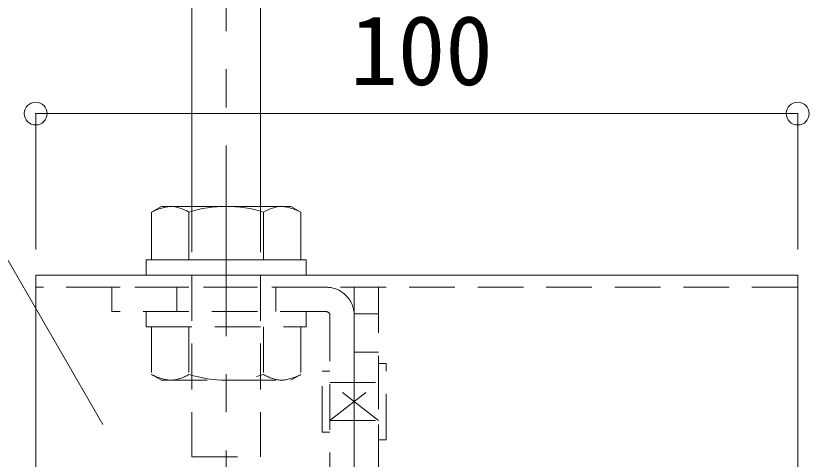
# Model space of a CAD drawing. Units: millimetres on the paper, enlarged 15 times, with parts at other scales. Extents: x -2895 to 2955, y -2104 to 2057.
# Drawn here: x -1961.9 to -1649.5, y 471.4 to 645.8 of the extents above; entities that cross this region are included whole.
import ezdxf
from ezdxf.enums import TextEntityAlignment as Align

# ---------------------------------------------------------------- set-up
doc = ezdxf.new("R2010")
doc.units = ezdxf.units.MM
doc.header["$LTSCALE"] = 15
doc.header["$PDMODE"] = 32
doc.header["$PDSIZE"] = 9
doc.linetypes.add('CHAIN1', pattern=[8, 5, -1, 1, -1])
doc.linetypes.add('DASHED1', pattern=[1.8, 1.2, -0.6])
for name, color, linetype, lineweight in [('1-0_中心線', 4, 'CHAIN1', 9), ('1-1_吊り材', 3, 'Continuous', 18), ('1-4_金具', 3, 'Continuous', 18), ('1-5_寸法', 4, 'Continuous', 9), ('1-6_文字', 7, 'Continuous', 18), ('1-8', 3, 'DASHED1', 18)]:
    doc.layers.add(name, color=color, linetype=linetype, lineweight=lineweight)
doc.styles.add('ＭＳ ゴシック', font='')
doc.styles.get('ＭＳ ゴシック').set_extended_font_data('MS Gothic')

msp = doc.modelspace()

# ---------------------------------------------------------------- linework, layer by layer
at = {"layer": '1-0_中心線'}
msp.add_line((-1879.04, 714.79), (-1879.04, 371.01), dxfattribs=at)
at = {"layer": '1-1_吊り材'}
for p, q in [((-1892.54, 714.79), (-1892.54, 570.83)), ((-1865.54, 714.79), (-1865.54, 570.83)), ((-1904.5, 570.83), (-1908.44, 568.56)), ((-1908.44, 549.83), (-1908.44, 568.56)), ((-1853.58, 570.83), (-1904.5, 570.83)), ((-1893.74, 549.83), (-1893.74, 568.56)), ((-1864.34, 549.83), (-1864.34, 568.56)), ((-1853.58, 570.83), (-1849.64, 568.56)), ((-1849.64, 549.83), (-1849.64, 568.56)), ((-1847.54, 549.83), (-1847.54, 543.83))]:
    msp.add_line(p, q, dxfattribs=at)
at = {"layer": '1-1_吊り材', "linetype": 'DASHED1'}
for p, q in [((-1892.54, 570.83), (-1892.54, 472.29)), ((-1865.54, 570.83), (-1865.54, 472.29)), ((-1924.04, 529.43), (-1924.04, 539.03)), ((-1839.74, 539.03), (-1924.04, 539.03)), ((-1898.54, 539.03), (-1898.54, 529.43)), ((-1859.54, 539.03), (-1859.54, 529.43)), ((-1839.74, 529.43), (-1924.04, 529.43)), ((-1910.54, 523.43), (-1910.54, 529.43)), ((-1847.54, 523.43), (-1847.54, 529.43)), ((-1838.24, 527.93), (-1838.24, 449.03)), ((-1828.64, 449.03), (-1828.64, 528.53)), ((-1910.54, 523.43), (-1847.54, 523.43)), ((-1908.44, 523.43), (-1908.44, 504.7)), ((-1893.74, 523.43), (-1893.74, 504.7)), ((-1864.34, 523.43), (-1864.34, 504.7)), ((-1849.64, 523.43), (-1849.64, 504.7)), ((-1819.04, 509.03), (-1819.04, 479.03)), ((-1904.5, 502.43), (-1908.44, 504.7)), ((-1853.58, 502.43), (-1849.64, 504.7)), ((-1904.5, 502.43), (-1853.58, 502.43)), ((-1819.04, 486.53), (-1838.24, 501.53)), ((-1838.24, 486.53), (-1819.04, 501.53)), ((-1838.24, 501.53), (-1819.04, 501.53)), ((-1838.24, 486.53), (-1819.04, 486.53)), ((-1892.54, 472.29), (-1865.54, 472.29))]:
    msp.add_line(p, q, dxfattribs=at)
at = {"layer": '1-1_吊り材'}
msp.add_lwpolyline([(-1847.54, 549.83), (-1910.54, 549.83), (-1910.54, 543.83)], dxfattribs=at)
at = {"layer": '1-1_吊り材', "linetype": 'DASHED1'}
for points in [[(-1838.24, 482.03), (-1841.24, 482.03), (-1841.24, 506.03), (-1838.24, 506.03)], [(-1819.04, 479.03), (-1816.04, 479.03), (-1816.04, 509.03), (-1819.04, 509.03)]]:
    msp.add_lwpolyline(points, dxfattribs=at)
at = {"layer": '1-1_吊り材'}
for centre, radius, start, end in [((-1898.83, 550.52), 20.44, 96.3429, 118.0413), ((-1901.59, 556.2), 14.64, 57.5712, 88.0446), ((-1879.04, 522.18), 48.65, 72.412, 107.588), ((-1856.49, 556.2), 14.64, 91.9554, 122.4288), ((-1859.25, 550.52), 20.44, 61.9587, 83.6571)]:
    msp.add_arc(centre, radius, start, end, dxfattribs=at)
at = {"layer": '1-1_吊り材', "linetype": 'DASHED1'}
for centre, radius, start, end in [((-1839.74, 527.93), 11.1, 0, 90), ((-1839.74, 527.93), 1.5, 0, 90), ((-1898.83, 522.74), 20.44, 241.9587, 263.6571), ((-1901.59, 517.06), 14.64, 271.9554, 302.4288), ((-1879.04, 551.08), 48.65, 252.412, 287.5879), ((-1856.49, 517.06), 14.64, 237.5712, 268.0446), ((-1859.25, 522.74), 20.44, 276.3429, 298.0413)]:
    msp.add_arc(centre, radius, start, end, dxfattribs=at)
at = {"layer": '1-4_金具'}
msp.add_line((-1954.04, 348.83), (-1954.04, 543.83), dxfattribs=at)
at = {"layer": '1-4_金具', "linetype": 'DASHED1'}
msp.add_line((-1654.04, 539.03), (-1954.04, 539.03), dxfattribs=at)
at = {"layer": '1-4_金具'}
msp.add_lwpolyline([(-1654.04, 447.83), (-1654.04, 543.83), (-1954.04, 543.83)], dxfattribs=at)
at = {"layer": '1-5_寸法'}
for p, q in [((-1954.04, 607.37), (-1954.04, 553.88)), ((-1954.04, 607.37), (-1654.04, 607.37)), ((-1654.04, 607.37), (-1654.04, 553.88))]:
    msp.add_line(p, q, dxfattribs=at)
at = {"layer": '1-5_寸法', "color": 3}
for p in [(-1954.04, 607.37), (-1654.04, 607.37)]:
    msp.add_point(p, dxfattribs=at)
at = {"layer": '1-6_文字'}
msp.add_line((-2014.13, 634.75), (-1927.67, 485), dxfattribs=at)
at = {"layer": '1-8'}
for p, q in [((-1819.04, 539.03), (-1828.64, 539.03)), ((-1828.64, 539.03), (-1828.64, 333.83)), ((-1819.04, 539.03), (-1819.04, 310.13)), ((-1819.04, 528.53), (-1828.64, 528.53)), ((-1819.04, 513.53), (-1828.64, 513.53))]:
    msp.add_line(p, q, dxfattribs=at)

# ---------------------------------------------------------------- texts
at = {"layer": '1-5_寸法', "color": 7, "style": 'ＭＳ ゴシック'}
msp.add_text('100', height=27.49, dxfattribs=at).set_placement((-1830.18, 610.31), align=Align.BOTTOM_LEFT)

doc.saveas('drawing.dxf')
